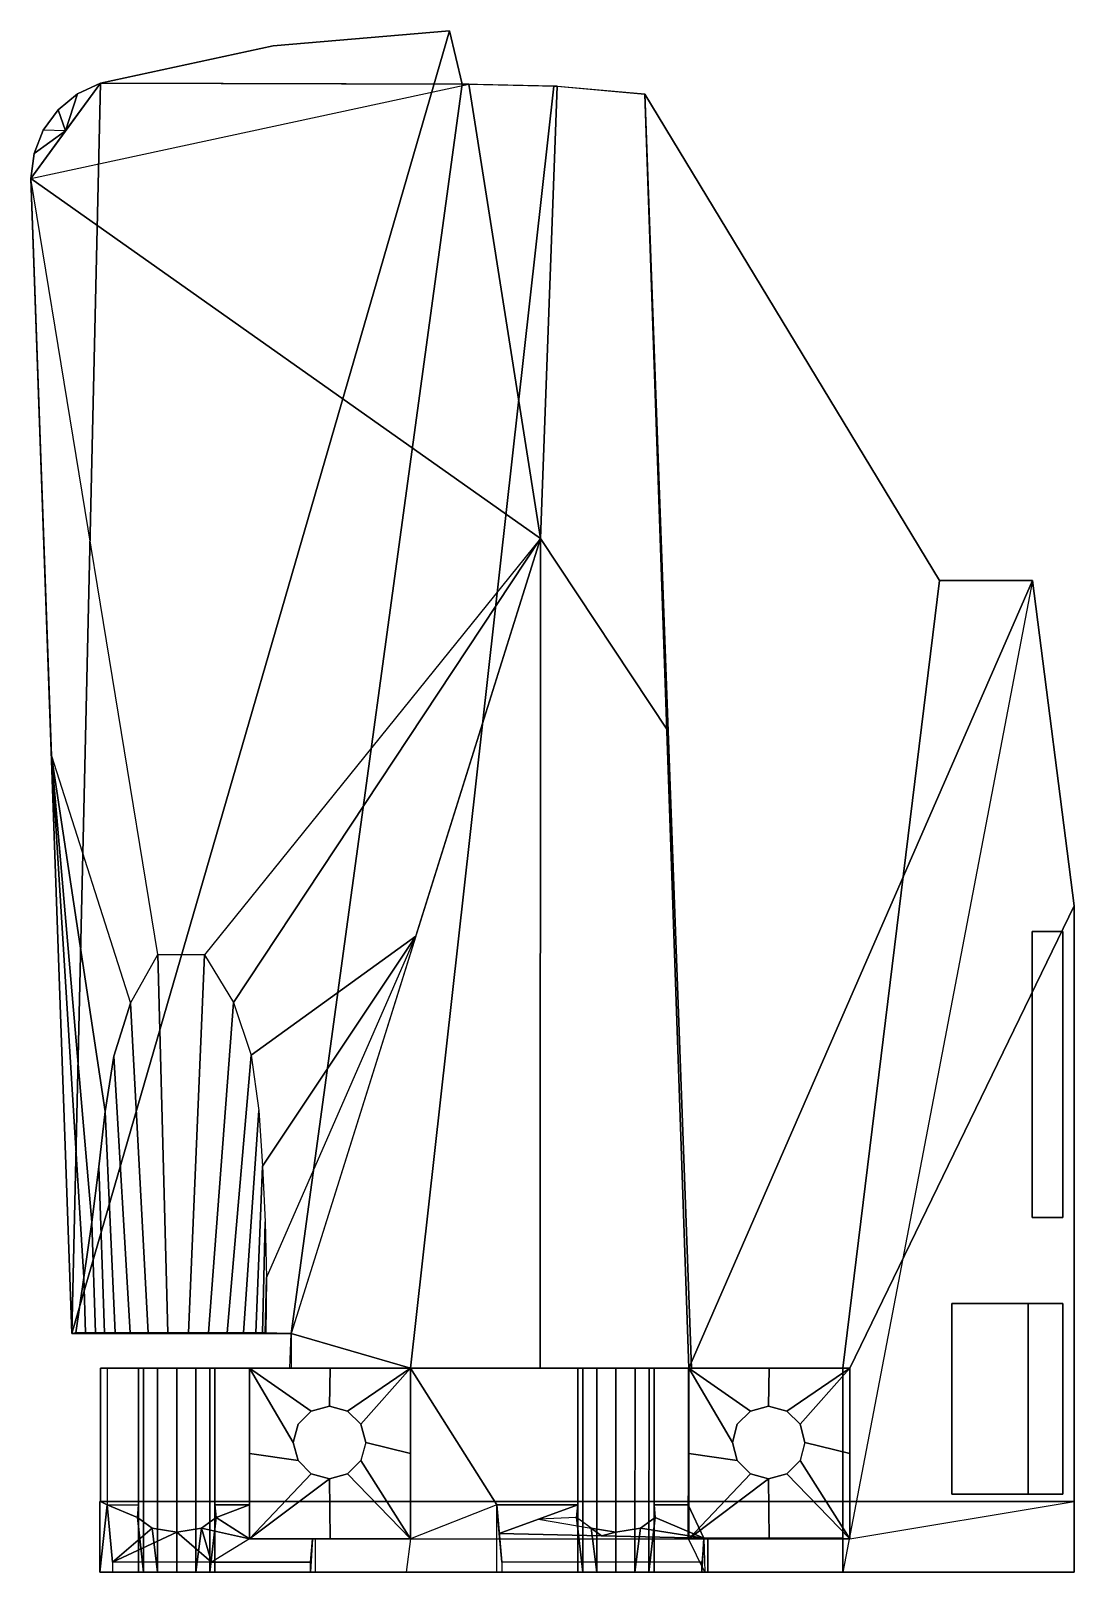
# Model space of a CAD drawing. Header units: millimetres. Extents: x 0 to 236, y 0 to 81.
# Drawn here: x 0 to 54.6, y 0 to 80.8 of the extents above.
import ezdxf

# ---------------------------------------------------------------- set-up
doc = ezdxf.new("R2010")
doc.units = ezdxf.units.MM
doc.layers.add('ACESSORIOS', color=30, linetype='CONTINUOUS')

msp = doc.modelspace()

# ---------------------------------------------------------------- linework, layer by layer
at = {"layer": 'ACESSORIOS'}
msp.add_line((24.396, 0, -7.3), (24.669, 0, -12.5), dxfattribs=at)
for points in [[(2.149, 12.514, -0.5), (13.639, 12.506, -0.5), (22.593, 77.986, -0.5), (21.932, 80.782, -0.5)], [(21.932, 80.782, -0.5), (12.699, 79.994, -0.5), (3.639, 78.047, -0.5), (2.149, 12.514, -0.5)], [(21.932, 80.782, -13), (12.699, 79.994, -13), (3.639, 78.047, -13), (22.593, 77.986, -13)], [(3.639, 78.047, -0.5), (12.699, 79.994, -0.5), (12.699, 79.994, -13), (3.639, 78.047, -13)], [(21.932, 80.782, -13), (12.699, 79.994, -13), (12.699, 79.994, -0.5), (21.932, 80.782, -0.5)], [(22.593, 77.986, -13), (22.593, 77.986, -0.5), (21.932, 80.782, -0.5), (21.932, 80.782, -13)], [(3.639, 78.047, -0.5), (0, 73.045, -0.5), (2.149, 12.514, -0.5)], [(0, 73.045, -13), (22.945, 77.989, -13), (3.639, 78.047, -13)], [(26.696, 54.177, -13), (0, 73.045, -13), (22.945, 77.989, -13)], [(1.428, 76.647, -0.5), (1.819, 75.546, -0.5), (3.639, 78.047, -0.5), (2.445, 77.487, -0.5)], [(3.639, 78.047, -13), (1.819, 75.546, -13), (2.445, 77.487, -13)], [(22.593, 77.986, -0.5), (13.639, 12.506, -0.5), (19.891, 10.7, -0.5), (27.384, 77.884, -0.5)], [(32.158, 77.46, -0.5), (27.384, 77.884, -0.5), (19.891, 10.7, -0.5), (34.456, 10.7, -0.5)], [(22.593, 77.986, -0.5), (22.593, 77.986, -13), (22.945, 77.989, -13), (22.945, 77.989, -8)], [(22.945, 77.989, -8), (27.56, 77.874, -8), (27.384, 77.884, -0.5), (22.593, 77.986, -0.5)], [(26.696, 54.177, -13), (26.696, 54.177, -8), (22.945, 77.989, -8), (22.945, 77.989, -13)], [(22.945, 77.989, -8), (27.56, 77.874, -8), (26.696, 54.177, -8)], [(27.56, 77.874, -8), (32.158, 77.46, -8), (33.378, 44.08, -8), (26.696, 54.177, -8)], [(27.56, 77.874, -8), (32.158, 77.46, -8), (32.158, 77.46, -0.5), (27.384, 77.884, -0.5)], [(2.445, 77.487, -13), (1.819, 75.546, -13), (0.652, 75.58, -13), (1.428, 76.647, -13)], [(47.588, 51.969, -8), (47.588, 51.969, -0.5), (32.158, 77.46, -0.5), (32.158, 77.46, -8)], [(47.588, 51.969, -8), (42.53, 10.7, -8), (34.599, 10.7, -8), (32.158, 77.46, -8)], [(47.588, 51.969, -0.5), (32.158, 77.46, -0.5), (34.456, 10.7, -0.5), (52.45, 51.969, -0.5)], [(1.428, 76.647, -0.5), (0.652, 75.58, -0.5), (0.165, 74.354, -0.5), (1.819, 75.546, -0.5)], [(1.819, 75.546, -13), (0.652, 75.58, -13), (0.165, 74.354, -13), (0, 73.045, -13)], [(0.165, 74.354, -0.5), (0, 73.045, -0.5), (1.819, 75.546, -0.5)], [(2.149, 12.514, -0.5), (0, 73.045, -0.5), (0, 73.045, -13), (2.149, 12.514, -13)], [(6.647, 32.365, -13), (0, 73.045, -13), (26.696, 54.177, -13), (9.092, 32.347, -13)], [(1.074, 42.779, -13), (5.214, 29.827, -13), (6.647, 32.365, -13), (0, 73.045, -13)], [(10.616, 29.862, -13), (26.696, 54.177, -13), (9.092, 32.347, -13)], [(11.547, 27.095, -13), (20.168, 33.342, -13), (26.696, 54.177, -13), (10.616, 29.862, -13)], [(13.639, 10.7, -13), (26.669, 10.7, -13), (26.696, 54.177, -13), (13.639, 12.506, -13)], [(26.669, 10.7, -13), (26.669, 10.7, -8), (26.696, 54.177, -8), (26.696, 54.177, -13)], [(33.378, 44.08, -8), (34.599, 10.7, -8), (26.669, 10.7, -8), (26.696, 54.177, -8)], [(52.45, 51.969, -0.5), (34.456, 10.7, -0.5), (42.891, 10.7, -0.5), (54.639, 34.922, -0.5)], [(54.639, 0, -8), (54.639, 34.922, -8), (52.45, 51.969, -8), (42.53, 0, -8)], [(52.45, 51.969, -8), (42.53, 0, -8), (42.53, 10.7, -8), (47.588, 51.969, -8)], [(52.45, 51.969, -8), (52.45, 51.969, -0.5), (47.588, 51.969, -0.5), (47.588, 51.969, -8)], [(54.639, 34.922, -8), (54.639, 34.922, -0.5), (52.45, 51.969, -0.5), (52.45, 51.969, -8)], [(4.339, 27.04, -13), (3.897, 24.149, -13), (1.074, 42.779, -13), (5.214, 29.827, -13)], [(3.569, 21.242, -13), (3.19, 18.341, -13), (1.074, 42.779, -13), (3.897, 24.149, -13)], [(2.779, 15.445, -13), (2.352, 12.551, -13), (2.149, 12.514, -13), (1.074, 42.779, -13)], [(3.19, 18.341, -13), (2.779, 15.445, -13), (1.074, 42.779, -13)], [(54.639, 34.922, -0.5), (42.891, 10.7, -0.5), (42.891, 1.748, -0.5), (54.639, 3.7, -0.5)], [(54.639, 0, -8), (54.639, 34.922, -8), (54.639, 34.922, -0.5), (54.639, 3.7, -0.5)], [(11.547, 27.095, -13), (11.94, 24.198, -13), (12.13, 21.279, -13), (20.168, 33.342, -13)], [(12.333, 15.433, -13), (20.168, 33.342, -13), (12.13, 21.279, -13), (12.279, 18.357, -13)], [(20.168, 33.342, -13), (13.639, 12.506, -13), (12.311, 12.507, -13), (12.333, 15.433, -13)], [(54.039, 18.581, -17.4), (54.039, 33.581, -17.4), (52.439, 33.581, -17.4), (52.439, 18.581, -17.4)], [(54.039, 18.581, -8), (54.039, 33.581, -8), (52.439, 33.581, -8), (52.439, 18.581, -8)], [(54.039, 33.581, -17.4), (54.039, 33.581, -8), (52.439, 33.581, -8), (52.439, 33.581, -17.4)], [(52.439, 18.581, -17.4), (52.439, 33.581, -17.4), (52.439, 33.581, -8), (52.439, 18.581, -8)], [(54.039, 18.581, -17.4), (54.039, 33.581, -17.4), (54.039, 33.581, -8), (54.039, 18.581, -8)], [(54.039, 18.581, -17.4), (54.039, 18.581, -8), (52.439, 18.581, -8), (52.439, 18.581, -17.4)], [(54.039, 14.082, -17.4), (52.239, 14.082, -14.1), (48.239, 14.082, -14.1), (48.239, 14.082, -17.4)], [(52.239, 14.082, -14.1), (48.239, 14.082, -14.1), (48.239, 4.082, -14.1), (52.239, 4.082, -14.1)], [(48.239, 4.082, -17.4), (48.239, 14.082, -17.4), (48.239, 14.082, -14.1), (48.239, 4.082, -14.1)], [(54.039, 4.082, -17.4), (54.039, 14.082, -17.4), (48.239, 14.082, -17.4), (48.239, 4.082, -17.4)], [(54.039, 4.082, -8), (54.039, 14.082, -8), (52.239, 14.082, -8), (52.239, 4.082, -8)], [(54.039, 14.082, -17.4), (54.039, 14.082, -8), (52.239, 14.082, -8), (52.239, 14.082, -14.1)], [(52.239, 4.082, -14.1), (52.239, 14.082, -14.1), (52.239, 14.082, -8), (52.239, 4.082, -8)], [(54.039, 4.082, -17.4), (54.039, 14.082, -17.4), (54.039, 14.082, -8), (54.039, 4.082, -8)], [(2.352, 12.551, -13), (2.149, 12.514, -13), (2.149, 12.514, -6.75), (2.868, 12.55, -12.046)], [(2.868, 12.55, -12.046), (3.379, 12.55, -11.088), (3.849, 12.55, -10.11), (2.149, 12.514, -6.75)], [(3.849, 12.55, -10.11), (4.41, 12.55, -9.183), (2.149, 12.514, -6.75)], [(4.41, 12.55, -9.183), (5.198, 12.55, -8.441), (2.149, 12.514, -6.75)], [(6.138, 12.55, -7.903), (7.894, 12.51, -6.75), (2.149, 12.514, -6.75), (5.198, 12.55, -8.441)], [(13.639, 12.506, -6.75), (2.149, 12.514, -6.75), (2.149, 12.514, -0.5), (13.639, 12.506, -0.5)], [(7.016, 12.53, -7.327), (6.138, 12.55, -7.903), (7.175, 12.55, -7.593)], [(8.257, 12.55, -7.56), (7.894, 12.51, -6.75), (7.016, 12.53, -7.327), (7.175, 12.55, -7.593)], [(9.312, 12.55, -7.803), (7.894, 12.51, -6.75), (13.639, 12.506, -6.75)], [(8.257, 12.55, -7.56), (7.894, 12.51, -6.75), (9.312, 12.55, -7.803)], [(9.312, 12.55, -7.803), (13.639, 12.506, -6.75), (10.285, 12.55, -8.278)], [(11.133, 12.55, -8.952), (13.639, 12.506, -6.75), (10.285, 12.55, -8.278)], [(11.133, 12.55, -8.952), (13.639, 12.506, -6.75), (11.777, 12.55, -9.821)], [(12.139, 12.55, -10.84), (13.639, 12.506, -6.75), (11.777, 12.55, -9.821)], [(12.139, 12.55, -10.84), (12.271, 12.548, -11.916), (12.311, 12.507, -13), (13.639, 12.506, -6.75)], [(13.639, 12.506, -13), (13.639, 12.506, -6.75), (12.311, 12.507, -13)], [(13.639, 10.7, -13), (13.565, 10.7, -0.5), (13.639, 12.506, -0.5), (13.639, 12.506, -13)], [(13.639, 12.506, -0.5), (13.639, 10.7, -0.5), (19.891, 10.7, -0.5)], [(3.996, 3.535, -7.3), (3.639, 3.7, -0.5), (3.639, 10.7, -0.5), (3.996, 10.7, -7.3)], [(3.639, 10.7, -0.5), (3.639, 3.7, -0.5), (11.456, 3.7, -0.5), (11.456, 10.7, -0.5)], [(5.639, 10.7, -7.3), (5.639, 10.7, -6.7), (3.639, 10.7, -0.5), (3.996, 10.7, -7.3)], [(7.639, 10.7, -4.686), (6.635, 10.7, -4.957), (3.639, 10.7, -0.5), (7.548, 10.7, -0.5)], [(3.639, 10.7, -0.5), (5.137, 10.7, -2.728), (5.903, 10.7, -5.694), (5.639, 10.7, -6.7)], [(3.996, 3.535, -7.3), (5.639, 3.535, -7.3), (5.639, 10.7, -7.3), (3.996, 10.7, -7.3)], [(6.635, 10.7, -4.957), (5.903, 10.7, -5.694), (5.137, 10.7, -2.728)], [(5.639, 3.535, -7.3), (5.639, 10.7, -7.3), (5.639, 10.7, -6.7), (5.639, 5.35, -6.7)], [(7.548, 10.7, -0.5), (11.456, 10.7, -0.5), (11.456, 10.7, -4.9), (7.639, 10.7, -4.686)], [(11.456, 10.7, -4.9), (9.376, 10.7, -5.694), (8.643, 10.7, -4.957), (7.639, 10.7, -4.686)], [(11.456, 10.7, -4.9), (9.639, 10.7, -7.3), (9.639, 10.7, -6.7), (9.376, 10.7, -5.694)], [(9.639, 10.7, -7.3), (11.456, 10.7, -7.3), (11.456, 3.535, -7.3), (9.639, 3.535, -7.3)], [(9.639, 3.535, -7.3), (9.639, 10.7, -7.3), (9.639, 10.7, -6.7), (9.639, 5.35, -6.7)], [(11.456, 10.7, -4.9), (11.456, 10.7, -7.3), (9.639, 10.7, -7.3)], [(11.456, 10.7, -2.5), (14.689, 8.445, -2.5), (15.639, 8.7, -2.5), (15.673, 10.7, -2.5)], [(11.456, 6.224, -2.5), (13.994, 5.85, -2.5), (13.739, 6.8, -2.5), (11.456, 10.7, -2.5)], [(11.456, 10.7, -2.5), (13.739, 6.8, -2.5), (13.994, 7.75, -2.5), (14.689, 8.445, -2.5)], [(11.456, 10.7, -0.5), (14.689, 8.445, -0.5), (15.639, 8.7, -0.5), (15.673, 10.7, -0.5)], [(11.456, 6.224, -0.5), (13.994, 5.85, -0.5), (13.739, 6.8, -0.5), (11.456, 10.7, -0.5)], [(11.456, 10.7, -0.5), (13.739, 6.8, -0.5), (13.994, 7.75, -0.5), (14.689, 8.445, -0.5)], [(11.456, 10.7, -2.5), (11.456, 10.7, -0.5), (19.891, 10.7, -0.5), (19.891, 10.7, -2.5)], [(11.456, 10.7, -2.5), (11.456, 10.7, -0.5), (11.456, 1.748, -0.5), (11.456, 1.748, -2.5)], [(11.456, 1.748, -2.5), (11.456, 3.535, -7.3), (11.456, 10.7, -7.3), (11.456, 10.7, -2.5)], [(34.43, 10.7, -2.5), (13.639, 10.7, -0.5), (26.669, 10.7, -8), (34.599, 10.7, -8)], [(13.639, 10.7, -0.5), (13.639, 10.7, -13), (26.669, 10.7, -13), (26.669, 10.7, -8)], [(15.673, 10.7, -2.5), (15.639, 8.7, -2.5), (16.589, 8.445, -2.5), (19.891, 10.7, -2.5)], [(15.673, 10.7, -0.5), (15.639, 8.7, -0.5), (16.589, 8.445, -0.5), (19.891, 10.7, -0.5)], [(16.589, 8.445, -2.5), (17.285, 7.75, -2.5), (19.891, 10.7, -2.5)], [(16.589, 8.445, -0.5), (17.285, 7.75, -0.5), (19.891, 10.7, -0.5)], [(17.285, 7.75, -2.5), (17.539, 6.8, -2.5), (19.891, 6.224, -2.5), (19.891, 10.7, -2.5)], [(17.285, 7.75, -0.5), (17.539, 6.8, -0.5), (19.891, 6.224, -0.5), (19.891, 10.7, -0.5)], [(19.891, 10.7, -2.5), (19.891, 10.7, -0.5), (19.891, 1.748, -0.5), (19.891, 1.748, -2.5)], [(19.891, 10.7, -0.5), (19.891, 1.748, -0.5), (34.456, 1.748, -0.5), (34.456, 10.7, -0.5)], [(19.891, 10.7, -7.3), (19.891, 1.748, -7.3), (19.891, 1.748, -2.5), (19.891, 10.7, -2.5)], [(19.891, 10.7, -7.3), (28.639, 10.7, -7.3), (28.639, 3.535, -7.3), (24.396, 3.535, -7.3)], [(19.891, 10.7, -7.3), (24.396, 3.535, -7.3), (19.891, 1.748, -7.3)], [(28.639, 10.7, -7.3), (27.173, 10.7, -0.5), (19.891, 10.7, -0.5), (19.891, 10.7, -7.3)], [(33.548, 10.7, -3.6), (30.639, 10.7, -4.686), (27.173, 10.7, -0.5), (34.456, 10.7, -0.5)], [(28.906, 10.7, -2.593), (30.639, 10.7, -4.686), (27.906, 10.7, -3.9), (27.173, 10.7, -0.5)], [(30.639, 10.7, -4.686), (29.635, 10.7, -4.957), (27.906, 10.7, -3.9)], [(29.635, 10.7, -4.957), (28.903, 10.7, -5.694), (27.906, 10.7, -3.9)], [(28.639, 10.7, -7.3), (27.906, 10.7, -3.9), (28.903, 10.7, -5.694), (28.639, 10.7, -6.7)], [(28.639, 3.535, -7.3), (28.639, 10.7, -7.3), (28.639, 10.7, -6.7), (28.639, 5.35, -6.7)], [(32.093, 10.7, -4.143), (32.376, 10.7, -5.694), (31.643, 10.7, -4.957), (30.639, 10.7, -4.686)], [(33.548, 10.7, -3.6), (32.639, 10.7, -6.7), (32.376, 10.7, -5.694), (32.093, 10.7, -4.143)], [(32.639, 3.535, -7.3), (32.639, 10.7, -7.3), (34.43, 10.7, -7.3), (34.43, 3.535, -7.3)], [(32.639, 3.535, -7.3), (32.639, 10.7, -7.3), (32.639, 10.7, -6.7), (32.639, 5.35, -6.7)], [(32.639, 10.7, -7.3), (34.43, 10.7, -7.3), (34.456, 10.7, -0.5), (32.639, 10.7, -6.7)], [(34.43, 3.535, -7.3), (34.43, 1.79, -2.5), (34.456, 10.7, -2.5), (34.43, 10.7, -7.3)], [(42.53, 10.7, -8), (42.53, 10.7, -2.5), (34.43, 10.7, -2.5), (34.599, 10.7, -8)], [(34.456, 10.7, -2.5), (37.689, 8.445, -2.5), (38.639, 8.7, -2.5), (38.673, 10.7, -2.5)], [(34.456, 6.224, -2.5), (36.994, 5.85, -2.5), (36.739, 6.8, -2.5), (34.456, 10.7, -2.5)], [(34.456, 10.7, -2.5), (36.739, 6.8, -2.5), (36.994, 7.75, -2.5), (37.689, 8.445, -2.5)], [(34.456, 10.7, -0.5), (37.689, 8.445, -0.5), (38.639, 8.7, -0.5), (38.673, 10.7, -0.5)], [(34.456, 6.224, -0.5), (36.994, 5.85, -0.5), (36.739, 6.8, -0.5), (34.456, 10.7, -0.5)], [(34.456, 10.7, -0.5), (36.739, 6.8, -0.5), (36.994, 7.75, -0.5), (37.689, 8.445, -0.5)], [(34.456, 10.7, -2.5), (34.456, 10.7, -0.5), (42.891, 10.7, -0.5), (42.891, 10.7, -2.5)], [(34.456, 10.7, -2.5), (34.456, 10.7, -0.5), (34.456, 1.748, -0.5), (34.456, 1.748, -2.5)], [(38.673, 10.7, -2.5), (38.639, 8.7, -2.5), (39.589, 8.445, -2.5), (42.891, 10.7, -2.5)], [(38.673, 10.7, -0.5), (38.639, 8.7, -0.5), (39.589, 8.445, -0.5), (42.891, 10.7, -0.5)], [(39.589, 8.445, -2.5), (40.285, 7.75, -2.5), (42.891, 10.7, -2.5)], [(39.589, 8.445, -0.5), (40.285, 7.75, -0.5), (42.891, 10.7, -0.5)], [(40.285, 7.75, -2.5), (40.539, 6.8, -2.5), (42.891, 6.224, -2.5), (42.891, 10.7, -2.5)], [(40.285, 7.75, -0.5), (40.539, 6.8, -0.5), (42.891, 6.224, -0.5), (42.891, 10.7, -0.5)], [(42.53, 10.7, -8), (42.53, 10.7, -2.5), (42.53, 1.79, -2.5), (42.53, 1.79, -6.5)], [(42.53, 10.7, -8), (42.53, 1.79, -6.5), (42.53, 0, -6.5), (42.53, 0, -8)], [(42.891, 10.7, -2.5), (42.891, 10.7, -0.5), (42.891, 1.748, -0.5), (42.891, 1.748, -2.5)], [(19.891, 6.224, -2.5), (17.539, 6.8, -2.5), (17.285, 5.85, -2.5), (19.891, 1.748, -2.5)], [(19.891, 6.224, -0.5), (17.539, 6.8, -0.5), (17.285, 5.85, -0.5), (19.891, 1.748, -0.5)], [(42.891, 6.224, -2.5), (40.539, 6.8, -2.5), (40.285, 5.85, -2.5), (42.891, 1.748, -2.5)], [(42.891, 6.224, -0.5), (40.539, 6.8, -0.5), (40.285, 5.85, -0.5), (42.891, 1.748, -0.5)], [(14.689, 5.155, -2.5), (13.994, 5.85, -2.5), (11.456, 6.224, -2.5), (11.456, 1.748, -2.5)], [(14.689, 5.155, -0.5), (13.994, 5.85, -0.5), (11.456, 6.224, -0.5), (11.456, 1.748, -0.5)], [(17.285, 5.85, -2.5), (16.589, 5.155, -2.5), (19.891, 1.748, -2.5)], [(17.285, 5.85, -0.5), (16.589, 5.155, -0.5), (19.891, 1.748, -0.5)], [(37.689, 5.155, -2.5), (36.994, 5.85, -2.5), (34.456, 6.224, -2.5), (34.456, 1.748, -2.5)], [(37.689, 5.155, -0.5), (36.994, 5.85, -0.5), (34.456, 6.224, -0.5), (34.456, 1.748, -0.5)], [(40.285, 5.85, -2.5), (39.589, 5.155, -2.5), (42.891, 1.748, -2.5)], [(40.285, 5.85, -0.5), (39.589, 5.155, -0.5), (42.891, 1.748, -0.5)], [(5.639, 3.535, -7.3), (5.639, 5.35, -6.7), (5.639, 0, -6.7), (5.639, 0, -7.8)], [(9.639, 3.535, -7.3), (9.639, 5.35, -6.7), (9.639, 0, -6.7), (9.639, 0, -7.8)], [(15.639, 4.9, -2.5), (14.689, 5.155, -2.5), (11.456, 1.748, -2.5)], [(15.639, 4.9, -0.5), (14.689, 5.155, -0.5), (11.456, 1.748, -0.5)], [(15.673, 1.748, -2.5), (15.639, 4.9, -2.5), (11.456, 1.748, -2.5)], [(15.673, 1.748, -0.5), (15.639, 4.9, -0.5), (11.456, 1.748, -0.5)], [(16.589, 5.155, -2.5), (15.639, 4.9, -2.5), (15.673, 1.748, -2.5), (19.891, 1.748, -2.5)], [(16.589, 5.155, -0.5), (15.639, 4.9, -0.5), (15.673, 1.748, -0.5), (19.891, 1.748, -0.5)], [(28.639, 0, -7.8), (28.639, 0, -6.7), (28.639, 5.35, -6.7), (28.639, 3.535, -7.3)], [(32.639, 3.535, -7.3), (32.639, 5.35, -6.7), (32.639, 0, -6.7), (32.639, 0, -7.8)], [(38.639, 4.9, -2.5), (37.689, 5.155, -2.5), (34.456, 1.748, -2.5)], [(38.639, 4.9, -0.5), (37.689, 5.155, -0.5), (34.456, 1.748, -0.5)], [(38.673, 1.748, -2.5), (38.639, 4.9, -2.5), (34.456, 1.748, -2.5)], [(38.673, 1.748, -0.5), (38.639, 4.9, -0.5), (34.456, 1.748, -0.5)], [(39.589, 5.155, -2.5), (38.639, 4.9, -2.5), (38.673, 1.748, -2.5), (42.891, 1.748, -2.5)], [(39.589, 5.155, -0.5), (38.639, 4.9, -0.5), (38.673, 1.748, -0.5), (42.891, 1.748, -0.5)], [(52.239, 4.082, -14.1), (48.239, 4.082, -14.1), (48.239, 4.082, -17.4), (54.039, 4.082, -17.4)], [(52.239, 4.082, -14.1), (54.039, 4.082, -17.4), (54.039, 4.082, -8), (52.239, 4.082, -8)], [(54.639, 0), (54.639, 3.7), (3.613, 3.7), (3.613, 0)], [(3.996, 3.535, -7.3), (3.613, 0), (3.613, 3.7), (3.639, 3.7, -0.5)], [(54.639, 3.7, -0.5), (3.639, 3.7, -0.5), (3.613, 3.7), (54.639, 3.7)], [(4.268, 0, -12.5), (3.613, 0), (3.996, 3.535, -7.3), (4.268, 0.533, -12.5)], [(3.996, 3.535, -7.3), (5.577, 2.861, -8.482), (6.347, 2.303, -9.459), (4.268, 0.533, -12.5)], [(3.996, 3.535, -7.3), (5.639, 3.535, -7.3), (5.577, 2.861, -8.482)], [(11.456, 3.535, -7.3), (9.702, 2.861, -8.482), (9.639, 3.535, -7.3)], [(11.456, 3.535, -7.3), (11.456, 1.748, -10.395), (9.702, 2.861, -8.482)], [(11.456, 1.748, -2.5), (11.456, 1.748, -10.395), (11.456, 3.535, -7.3)], [(19.654, 0, -7.3), (24.396, 0, -7.3), (24.396, 3.535, -7.3), (19.891, 1.748, -7.3)], [(24.669, 0, -12.5), (24.396, 0, -7.3), (24.396, 3.535, -7.3), (24.669, 0.533, -12.5)], [(28.639, 3.535, -7.3), (24.533, 2.034, -9.9), (24.396, 3.535, -7.3)], [(26.586, 2.785, -8.6), (28.639, 3.535, -7.3), (28.577, 2.861, -8.482)], [(32.639, 3.535, -7.3), (34.43, 3.535, -7.3), (35.253, 1.79, -10.322), (32.702, 2.861, -8.482)], [(34.43, 3.535, -7.3), (34.43, 1.79, -2.5), (35.453, 1.79, -6.5), (35.253, 1.79, -10.322)], [(54.639, 3.7, -0.5), (54.639, 3.7), (54.639, 0), (54.639, 0, -8)], [(9.702, 2.861, -8.482), (11.456, 1.748, -10.395), (8.931, 2.303, -9.459)], [(29.347, 2.303, -9.459), (29.893, 1.912, -10.111), (24.533, 2.034, -9.9), (26.586, 2.785, -8.6)], [(29.347, 2.303, -9.459), (28.577, 2.861, -8.482), (26.586, 2.785, -8.6)], [(32.702, 2.861, -8.482), (35.253, 1.79, -10.322), (31.931, 2.303, -9.459)], [(7.639, 2.089, -9.835), (4.268, 0.533, -12.5), (6.347, 2.303, -9.459)], [(7.639, 2.089, -9.835), (9.453, 0.533, -12.5), (4.268, 0.533, -12.5)], [(8.931, 2.303, -9.459), (9.453, 0.533, -12.5), (7.639, 2.089, -9.835)], [(8.931, 2.303, -9.459), (11.456, 1.748, -10.395), (9.453, 0.533, -12.5)], [(11.456, 1.748, -10.395), (9.453, 0.533, -12.5), (14.639, 0.533, -12.5), (14.749, 1.748, -10.395)], [(11.456, 1.748, -2.5), (11.456, 1.748, -0.5), (19.891, 1.748, -0.5), (19.891, 1.748, -2.5)], [(15.673, 1.748, -2.5), (14.911, 1.748, -7.3), (11.456, 1.748, -10.395), (11.456, 1.748, -2.5)], [(14.911, 1.748, -7.3), (14.749, 1.748, -10.395), (11.456, 1.748, -10.395)], [(14.639, 0, -12.5), (14.911, 0, -7.3), (14.911, 1.748, -7.3), (14.749, 1.748, -10.395)], [(14.639, 0, -12.5), (14.749, 1.748, -10.395), (14.639, 0.533, -12.5)], [(14.911, 1.748, -7.3), (19.891, 1.748, -7.3), (19.654, 0, -7.3), (14.911, 0, -7.3)], [(14.911, 1.748, -7.3), (15.673, 1.748, -2.5), (19.891, 1.748, -2.5), (19.891, 1.748, -7.3)], [(24.669, 0.533, -12.5), (24.533, 2.034, -9.9), (35.253, 1.79, -10.322), (35.139, 0.533, -12.5)], [(29.347, 2.303, -9.459), (30.639, 2.089, -9.835), (29.893, 1.912, -10.111)], [(31.931, 2.303, -9.459), (35.253, 1.79, -10.322), (29.893, 1.912, -10.111), (30.639, 2.089, -9.835)], [(35.453, 1.79, -6.5), (35.253, 1.79, -10.322), (35.296, 0, -9.5), (34.43, 1.79, -2.5)], [(35.453, 1.79, -6.5), (34.43, 1.79, -2.5), (42.53, 1.79, -2.5), (42.53, 1.79, -6.5)], [(34.456, 1.748, -2.5), (34.456, 1.748, -0.5), (42.891, 1.748, -0.5), (42.891, 1.748, -2.5)], [(35.139, 0, -12.5), (35.453, 0, -6.5), (35.453, 1.79, -6.5), (35.253, 1.79, -10.322)], [(35.139, 0, -12.5), (35.253, 1.79, -10.322), (35.139, 0.533, -12.5)], [(35.453, 0, -6.5), (42.53, 0, -6.5), (42.53, 1.79, -6.5), (35.453, 1.79, -6.5)], [(4.268, 0, -12.5), (14.639, 0, -12.5), (14.639, 0.533, -12.5), (4.268, 0.533, -12.5)], [(24.669, 0, -12.5), (35.139, 0, -12.5), (35.139, 0.533, -12.5), (24.669, 0.533, -12.5)], [(24.396, 0, -7.3), (29.126, 0), (3.613, 0), (14.911, 0, -7.3)], [(6.639, 0, -4.968), (3.613, 0), (3.941, 0, -6.25), (5.907, 0, -5.7)], [(7.639, 0, -4.7), (3.613, 0), (6.639, 0, -4.968)], [(8.639, 0, -4.968), (9.262, 0, -3.65), (3.613, 0), (7.639, 0, -4.7)], [(5.907, 0, -8.8), (5.639, 0, -7.8), (3.941, 0, -6.25), (4.268, 0, -12.5)], [(5.907, 0, -5.7), (3.941, 0, -6.25), (5.639, 0, -6.7)], [(5.639, 0, -7.8), (5.639, 0, -6.7), (3.941, 0, -6.25)], [(9.453, 0, -12.5), (8.639, 0, -9.532), (7.639, 0, -9.8), (4.268, 0, -12.5)], [(6.639, 0, -9.532), (5.907, 0, -8.8), (4.268, 0, -12.5)], [(7.639, 0, -9.8), (6.639, 0, -9.532), (4.268, 0, -12.5)], [(8.639, 0, -4.968), (9.262, 0, -3.65), (14.911, 0, -7.3), (9.371, 0, -5.7)], [(9.371, 0, -8.8), (8.639, 0, -9.532), (9.453, 0, -12.5), (14.639, 0, -12.5)], [(9.639, 0, -7.8), (9.371, 0, -8.8), (14.639, 0, -12.5), (14.911, 0, -7.3)], [(14.911, 0, -7.3), (9.371, 0, -5.7), (9.639, 0, -6.7)], [(14.911, 0, -7.3), (9.639, 0, -6.7), (9.639, 0, -7.8), (14.911, 0, -7.3)], [(28.639, 0, -6.7), (24.396, 0, -7.3), (24.669, 0, -12.5), (28.639, 0, -7.8)], [(28.639, 0, -6.7), (28.907, 0, -5.7), (26.761, 0, -3.65), (24.396, 0, -7.3)], [(28.907, 0, -8.8), (28.639, 0, -7.8), (24.669, 0, -12.5), (29.904, 0, -12.5)], [(28.907, 0, -5.7), (29.639, 0, -4.968), (29.126, 0), (26.761, 0, -3.65)], [(29.639, 0, -9.532), (28.907, 0, -8.8), (29.904, 0, -12.5), (30.772, 0, -11.016)], [(42.53, 0, -6.5), (54.639, 0), (29.126, 0), (35.453, 0, -6.5)], [(29.639, 0, -4.968), (30.639, 0, -4.7), (32.29, 0, -3.25), (29.126, 0)], [(30.772, 0, -11.016), (31.639, 0, -9.532), (30.639, 0, -9.8), (29.639, 0, -9.532)], [(35.139, 0, -12.5), (32.371, 0, -8.8), (31.639, 0, -9.532), (29.904, 0, -12.5)], [(32.29, 0, -3.25), (30.639, 0, -4.7), (31.639, 0, -4.968)], [(32.29, 0, -3.25), (31.639, 0, -4.968), (32.371, 0, -5.7), (35.453, 0, -6.5)], [(32.639, 0, -7.8), (32.371, 0, -8.8), (35.139, 0, -12.5)], [(35.453, 0, -6.5), (32.371, 0, -5.7), (32.639, 0, -6.7), (35.296, 0, -9.5)], [(32.639, 0, -6.7), (35.296, 0, -9.5), (35.139, 0, -12.5), (32.639, 0, -7.8)], [(42.53, 0, -8), (54.639, 0, -8), (54.639, 0), (42.53, 0, -6.5)]]:
    msp.add_3dface(points, dxfattribs=at)

# ---------------------------------------------------------------- meshes
mesh = msp.add_polymesh((2, 6), dxfattribs=at)
for k, corner in enumerate([(0, 73.045, -0.5), (0.165, 74.354, -0.5), (0.652, 75.58, -0.5), (1.428, 76.647, -0.5), (2.445, 77.487, -0.5), (3.639, 78.047, -0.5), (0, 73.045, -13), (0.165, 74.354, -13), (0.652, 75.58, -13), (1.428, 76.647, -13), (2.445, 77.487, -13), (3.639, 78.047, -13)]):
    mesh.set_mesh_vertex(divmod(k, 6), corner)
mesh = msp.add_polymesh((2, 16), dxfattribs=at)
for k, corner in enumerate([(12.311, 12.507, -13), (12.271, 12.548, -11.916), (12.139, 12.55, -10.84), (11.777, 12.55, -9.821), (11.133, 12.55, -8.952), (10.285, 12.55, -8.278), (9.312, 12.55, -7.803), (8.257, 12.55, -7.56), (7.175, 12.55, -7.593), (6.138, 12.55, -7.903), (5.198, 12.55, -8.441), (4.41, 12.55, -9.183), (3.849, 12.55, -10.11), (3.379, 12.55, -11.088), (2.868, 12.55, -12.046), (2.352, 12.551, -13), (12.311, 12.507, -13), (12.333, 15.433, -13), (12.279, 18.357, -13), (12.13, 21.279, -13), (11.94, 24.198, -13), (11.547, 27.095, -13), (10.616, 29.862, -13), (9.092, 32.347, -13), (6.647, 32.365, -13), (5.214, 29.827, -13), (4.339, 27.04, -13), (3.897, 24.149, -13), (3.569, 21.242, -13), (3.19, 18.341, -13), (2.779, 15.445, -13), (2.352, 12.551, -13)]):
    mesh.set_mesh_vertex(divmod(k, 16), corner)
mesh = msp.add_polymesh((2, 7), dxfattribs=at)
for k, corner in enumerate([(9.639, 10.7, -6.7), (9.376, 10.7, -5.694), (8.643, 10.7, -4.957), (7.639, 10.7, -4.686), (6.635, 10.7, -4.957), (5.903, 10.7, -5.694), (5.639, 10.7, -6.7), (9.639, 0, -6.7), (9.371, 0, -5.7), (8.639, 0, -4.968), (7.639, 0, -4.7), (6.639, 0, -4.968), (5.907, 0, -5.7), (5.639, 0, -6.7)]):
    mesh.set_mesh_vertex(divmod(k, 7), corner)
mesh = msp.add_polymesh((2, 7), dxfattribs=at)
for k, corner in enumerate([(28.639, 0, -6.7), (28.907, 0, -5.7), (29.639, 0, -4.968), (30.639, 0, -4.7), (31.639, 0, -4.968), (32.371, 0, -5.7), (32.639, 0, -6.7), (28.639, 10.7, -6.7), (28.903, 10.7, -5.694), (29.635, 10.7, -4.957), (30.639, 10.7, -4.686), (31.643, 10.7, -4.957), (32.376, 10.7, -5.694), (32.639, 10.7, -6.7)]):
    mesh.set_mesh_vertex(divmod(k, 7), corner)
mesh = msp.add_polymesh((2, 12), dxfattribs=dict(at, n_close=True))
for k, corner in enumerate([(17.539, 6.8, -0.5), (17.285, 7.75, -0.5), (16.589, 8.445, -0.5), (15.639, 8.7, -0.5), (14.689, 8.445, -0.5), (13.994, 7.75, -0.5), (13.739, 6.8, -0.5), (13.994, 5.85, -0.5), (14.689, 5.155, -0.5), (15.639, 4.9, -0.5), (16.589, 5.155, -0.5), (17.285, 5.85, -0.5), (17.539, 6.8, -2.5), (17.285, 7.75, -2.5), (16.589, 8.445, -2.5), (15.639, 8.7, -2.5), (14.689, 8.445, -2.5), (13.994, 7.75, -2.5), (13.739, 6.8, -2.5), (13.994, 5.85, -2.5), (14.689, 5.155, -2.5), (15.639, 4.9, -2.5), (16.589, 5.155, -2.5), (17.285, 5.85, -2.5)]):
    mesh.set_mesh_vertex(divmod(k, 12), corner)
mesh = msp.add_polymesh((2, 12), dxfattribs=dict(at, n_close=True))
for k, corner in enumerate([(40.539, 6.8, -0.5), (40.285, 7.75, -0.5), (39.589, 8.445, -0.5), (38.639, 8.7, -0.5), (37.689, 8.445, -0.5), (36.994, 7.75, -0.5), (36.739, 6.8, -0.5), (36.994, 5.85, -0.5), (37.689, 5.155, -0.5), (38.639, 4.9, -0.5), (39.589, 5.155, -0.5), (40.285, 5.85, -0.5), (40.539, 6.8, -2.5), (40.285, 7.75, -2.5), (39.589, 8.445, -2.5), (38.639, 8.7, -2.5), (37.689, 8.445, -2.5), (36.994, 7.75, -2.5), (36.739, 6.8, -2.5), (36.994, 5.85, -2.5), (37.689, 5.155, -2.5), (38.639, 4.9, -2.5), (39.589, 5.155, -2.5), (40.285, 5.85, -2.5)]):
    mesh.set_mesh_vertex(divmod(k, 12), corner)
mesh = msp.add_polymesh((2, 7), dxfattribs=at)
for k, corner in enumerate([(9.639, 3.535, -7.3), (9.702, 2.861, -8.482), (8.931, 2.303, -9.459), (7.639, 2.089, -9.835), (6.347, 2.303, -9.459), (5.577, 2.861, -8.482), (5.639, 3.535, -7.3), (9.639, 0, -7.8), (9.371, 0, -8.8), (8.639, 0, -9.532), (7.639, 0, -9.8), (6.639, 0, -9.532), (5.907, 0, -8.8), (5.639, 0, -7.8)]):
    mesh.set_mesh_vertex(divmod(k, 7), corner)
mesh = msp.add_polymesh((2, 7), dxfattribs=at)
for k, corner in enumerate([(28.639, 0, -7.8), (28.907, 0, -8.8), (29.639, 0, -9.532), (30.639, 0, -9.8), (31.639, 0, -9.532), (32.371, 0, -8.8), (32.639, 0, -7.8), (28.639, 3.535, -7.3), (28.577, 2.861, -8.482), (29.347, 2.303, -9.459), (30.639, 2.089, -9.835), (31.931, 2.303, -9.459), (32.702, 2.861, -8.482), (32.639, 3.535, -7.3)]):
    mesh.set_mesh_vertex(divmod(k, 7), corner)

doc.saveas('drawing.dxf')
